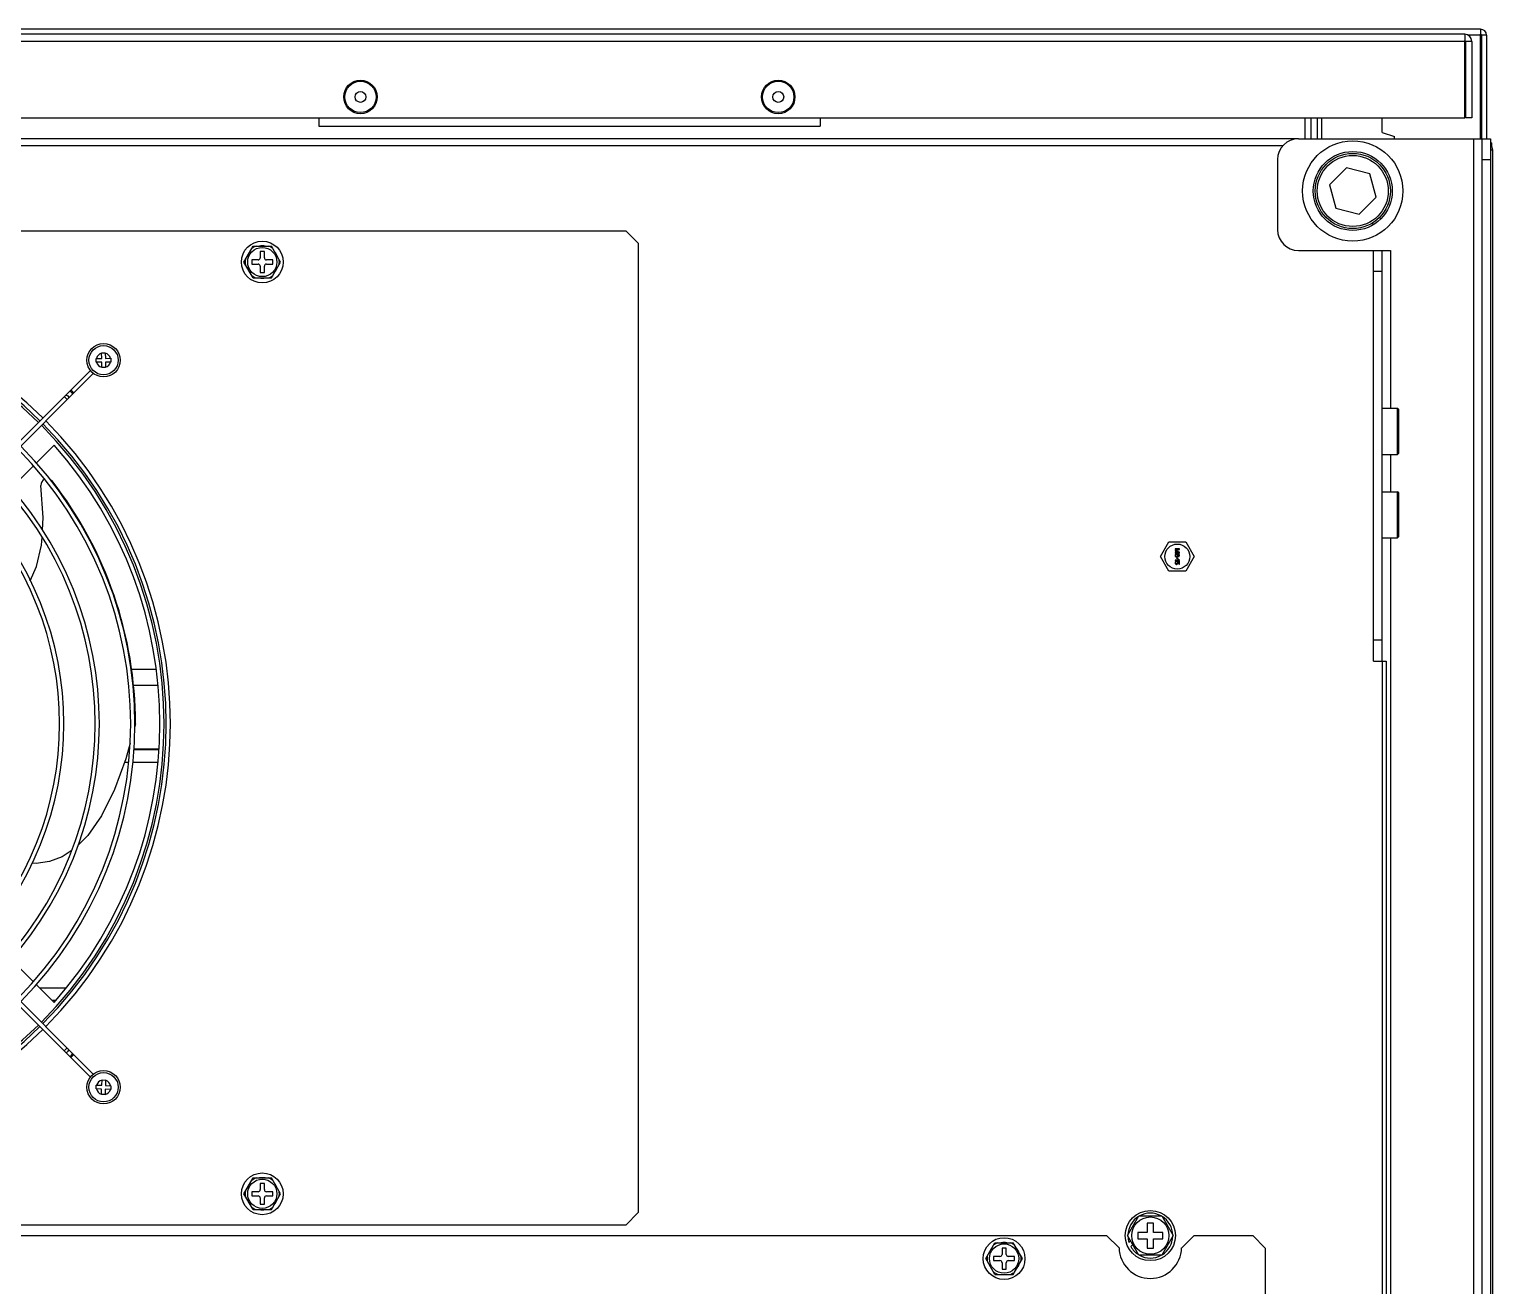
# Model space of a CAD drawing. Header units: millimetres. Extents: x 0 to 100, y -1 to 80.
# Drawn here: x 65.17 to 100.2, y 50.41 to 80.48 of the extents above; entities that cross this region are included whole.
import ezdxf

# ---------------------------------------------------------------- set-up
doc = ezdxf.new("R2010")
doc.units = ezdxf.units.MM
for name, color, linetype in [('2017-00020_0', 7, 'Continuous'), ('2302-01732_0', 7, 'Continuous'), ('2401-00206_NFH-M6-15_0', 7, 'Continuous'), ('2401-00298-M6-12HWMC_0', 7, 'Continuous'), ('2401-00303-M4-20PWMC_0', 7, 'Continuous'), ('2401-00307_MDC-M4_0', 7, 'Continuous'), ('2401-00454-M5-10HWMC_0', 7, 'Continuous'), ('2401-00913_0', 7, 'Continuous'), ('2403-00027_S-M6-0_0', 7, 'Continuous'), ('2404-00013-D12D24-P_0', 7, 'Continuous'), ('2404-00038-S-D12_0', 7, 'Continuous'), ('4204-00012_0', 7, 'Continuous'), ('4212-36007_0', 7, 'Continuous'), ('4212-47912_3_0', 7, 'Continuous'), ('4212-94039_0', 7, 'Continuous'), ('4212-97638_0', 7, 'Continuous'), ('4212-97655_0', 7, 'Continuous'), ('4212-97726_0', 7, 'Continuous'), ('4212-97727_0', 7, 'Continuous'), ('4212-97917_0', 7, 'Continuous'), ('4215-00605_0', 7, 'Continuous'), ('4215-00863_0', 7, 'Continuous'), ('GUDINGJIAN_HOUBAN_7_0', 7, 'Continuous'), ('HOUSHANHENLIAN_26_0', 7, 'Continuous'), ('YOUHOULIZHU_28_0', 7, 'Continuous')]:
    doc.layers.add(name, color=color, linetype=linetype)

msp = doc.modelspace()

# ---------------------------------------------------------------- linework, layer by layer
at = {"layer": '2017-00020_0', "color": 7, "linetype": 'Continuous'}
for p, q in [((65.337, 70.098), (65.768, 70.529)), ((64.738, 69.5), (65.266, 70.028)), ((65.468, 68.132), (65.48, 68.321)), ((67.715, 63.86), (67.69, 63.77)), ((65.266, 57.692), (64.735, 58.223)), ((65.768, 57.191), (65.337, 57.622))]:
    msp.add_line(p, q, dxfattribs=at)
for points in [[(65.49, 68.489), (65.509, 68.794), (65.453, 69.559)], [(65.195, 67.282), (65.348, 67.624), (65.468, 68.132)], [(67.587, 63.395), (67.484, 63.019), (67.215, 62.282), (66.904, 61.654), (66.575, 61.182), (66.334, 60.944)], [(66.178, 60.817), (65.96, 60.675), (65.658, 60.559), (65.34, 60.513), (65.233, 60.52)]]:
    msp.add_lwpolyline(points, dxfattribs=at)
for centre, radius, start, end in [((58.25, 63.86), 10.05, 318.4227, 41.5773), ((65.602, 69.578), 0.15, 116.6536, 187.2965), ((65.602, 69.578), 0.15, 37.8739, 68.1392), ((58.25, 63.86), 9.464, 0, 37.8739)]:
    msp.add_arc(centre, radius, start, end, dxfattribs=at)
at = {"layer": '2302-01732_0', "color": 7, "linetype": 'Continuous'}
msp.add_line((68.194, 65.16), (67.621, 65.16), dxfattribs=at)
at = {"layer": '2401-00206_NFH-M6-15_0', "color": 7, "linetype": 'Continuous'}
for p, q in [((92.246, 67.86), (92.448, 68.21)), ((92.448, 68.21), (92.852, 68.21)), ((92.7, 68.045), (92.6, 68.045)), ((92.6, 68.045), (92.6, 68.033)), ((92.679, 68.033), (92.6, 68.003)), ((92.6, 68.033), (92.679, 68.033)), ((92.6, 68.003), (92.6, 67.987)), ((92.6, 67.987), (92.679, 67.957)), ((92.679, 67.957), (92.6, 67.957)), ((92.6, 67.957), (92.6, 67.945)), ((92.611, 67.995), (92.7, 68.026)), ((92.7, 67.964), (92.611, 67.995)), ((92.7, 68.026), (92.7, 68.045)), ((92.7, 67.945), (92.7, 67.964)), ((92.852, 68.21), (93.054, 67.86)), ((92.448, 67.51), (92.246, 67.86)), ((92.6, 67.945), (92.7, 67.945)), ((92.602, 67.905), (92.6, 67.895)), ((92.6, 67.895), (92.6, 67.885)), ((92.6, 67.885), (92.602, 67.874)), ((92.683, 67.778), (92.6, 67.778)), ((92.6, 67.778), (92.6, 67.766)), ((92.6, 67.766), (92.7, 67.766)), ((92.602, 67.728), (92.6, 67.718)), ((92.6, 67.718), (92.6, 67.705)), ((92.6, 67.705), (92.602, 67.695)), ((92.609, 67.916), (92.602, 67.905)), ((92.602, 67.874), (92.609, 67.864)), ((92.609, 67.739), (92.602, 67.728)), ((92.602, 67.695), (92.609, 67.685)), ((92.617, 67.922), (92.609, 67.916)), ((92.609, 67.864), (92.617, 67.857)), ((92.617, 67.745), (92.609, 67.739)), ((92.609, 67.685), (92.617, 67.678)), ((92.611, 67.897), (92.613, 67.903)), ((92.611, 67.882), (92.611, 67.897)), ((92.613, 67.876), (92.611, 67.882)), ((92.611, 67.718), (92.613, 67.726)), ((92.611, 67.705), (92.611, 67.718)), ((92.613, 67.697), (92.611, 67.705)), ((92.613, 67.903), (92.617, 67.91)), ((92.617, 67.87), (92.613, 67.876)), ((92.613, 67.726), (92.617, 67.732)), ((92.617, 67.691), (92.613, 67.697)), ((92.628, 67.926), (92.617, 67.922)), ((92.617, 67.91), (92.623, 67.914)), ((92.623, 67.866), (92.617, 67.87)), ((92.617, 67.857), (92.628, 67.853)), ((92.626, 67.749), (92.617, 67.745)), ((92.617, 67.732), (92.626, 67.737)), ((92.623, 67.687), (92.617, 67.691)), ((92.617, 67.678), (92.628, 67.674)), ((92.623, 67.914), (92.63, 67.916)), ((92.63, 67.864), (92.623, 67.866)), ((92.63, 67.685), (92.623, 67.687)), ((92.626, 67.737), (92.626, 67.749)), ((92.643, 67.928), (92.628, 67.926)), ((92.628, 67.853), (92.638, 67.853)), ((92.628, 67.674), (92.636, 67.674)), ((92.63, 67.916), (92.636, 67.916)), ((92.636, 67.864), (92.63, 67.864)), ((92.634, 67.685), (92.63, 67.685)), ((92.647, 67.824), (92.632, 67.824)), ((92.632, 67.824), (92.632, 67.82)), ((92.632, 67.82), (92.647, 67.82)), ((92.64, 67.687), (92.634, 67.685)), ((92.636, 67.916), (92.643, 67.914)), ((92.643, 67.866), (92.636, 67.864)), ((92.638, 67.837), (92.636, 67.835)), ((92.636, 67.835), (92.647, 67.824)), ((92.647, 67.82), (92.636, 67.81)), ((92.636, 67.81), (92.638, 67.807)), ((92.636, 67.674), (92.647, 67.678)), ((92.638, 67.853), (92.649, 67.857)), ((92.651, 67.824), (92.638, 67.837)), ((92.638, 67.807), (92.651, 67.82)), ((92.647, 67.691), (92.64, 67.687)), ((92.657, 67.928), (92.643, 67.928)), ((92.643, 67.914), (92.647, 67.91)), ((92.647, 67.87), (92.643, 67.866)), ((92.7, 67.749), (92.645, 67.749)), ((92.645, 67.749), (92.645, 67.735)), ((92.645, 67.735), (92.651, 67.726)), ((92.647, 67.91), (92.651, 67.903)), ((92.651, 67.876), (92.647, 67.87)), ((92.651, 67.697), (92.647, 67.691)), ((92.647, 67.678), (92.655, 67.685)), ((92.649, 67.857), (92.655, 67.864)), ((92.651, 67.903), (92.653, 67.897)), ((92.653, 67.882), (92.651, 67.876)), ((92.664, 67.837), (92.651, 67.824)), ((92.651, 67.82), (92.664, 67.807)), ((92.651, 67.726), (92.653, 67.718)), ((92.653, 67.705), (92.651, 67.697)), ((92.653, 67.918), (92.657, 67.918)), ((92.662, 67.905), (92.653, 67.918)), ((92.653, 67.897), (92.653, 67.882)), ((92.653, 67.718), (92.653, 67.705)), ((92.655, 67.864), (92.662, 67.874)), ((92.655, 67.824), (92.666, 67.835)), ((92.67, 67.824), (92.655, 67.824)), ((92.655, 67.82), (92.67, 67.82)), ((92.666, 67.81), (92.655, 67.82)), ((92.655, 67.739), (92.689, 67.739)), ((92.662, 67.728), (92.655, 67.739)), ((92.655, 67.685), (92.662, 67.695)), ((92.672, 67.926), (92.657, 67.928)), ((92.657, 67.918), (92.67, 67.916)), ((92.664, 67.895), (92.662, 67.905)), ((92.662, 67.874), (92.664, 67.885)), ((92.664, 67.718), (92.662, 67.728)), ((92.662, 67.695), (92.664, 67.705)), ((92.664, 67.885), (92.664, 67.895)), ((92.666, 67.835), (92.664, 67.837)), ((92.664, 67.807), (92.666, 67.81)), ((92.664, 67.705), (92.664, 67.718)), ((92.685, 67.791), (92.668, 67.791)), ((92.668, 67.791), (92.683, 67.778)), ((92.67, 67.916), (92.677, 67.914)), ((92.67, 67.82), (92.67, 67.824)), ((92.683, 67.922), (92.672, 67.926)), ((92.677, 67.914), (92.683, 67.91)), ((92.683, 67.872), (92.677, 67.868)), ((92.677, 67.868), (92.677, 67.857)), ((92.677, 67.857), (92.683, 67.86)), ((92.691, 67.916), (92.683, 67.922)), ((92.683, 67.91), (92.687, 67.903)), ((92.687, 67.878), (92.683, 67.872)), ((92.683, 67.86), (92.691, 67.866)), ((92.7, 67.778), (92.685, 67.791)), ((92.687, 67.903), (92.689, 67.897)), ((92.689, 67.885), (92.687, 67.878)), ((92.689, 67.897), (92.689, 67.885)), ((92.689, 67.739), (92.689, 67.678)), ((92.689, 67.678), (92.7, 67.678)), ((92.698, 67.905), (92.691, 67.916)), ((92.691, 67.866), (92.698, 67.876)), ((92.7, 67.895), (92.698, 67.905)), ((92.698, 67.876), (92.7, 67.887)), ((92.7, 67.887), (92.7, 67.895)), ((92.7, 67.766), (92.7, 67.778)), ((92.7, 67.678), (92.7, 67.749)), ((93.054, 67.86), (92.852, 67.51)), ((92.852, 67.51), (92.448, 67.51))]:
    msp.add_line(p, q, dxfattribs=at)
at = {"layer": '2401-00298-M6-12HWMC_0', "color": 7, "linetype": 'Continuous'}
for p, q in [((91.46, 51.61), (91.733, 52.082)), ((91.733, 52.082), (92.278, 52.082)), ((92.08, 51.91), (91.93, 51.91)), ((91.93, 51.91), (91.93, 51.685)), ((92.08, 51.685), (92.08, 51.91)), ((92.278, 52.082), (92.55, 51.61)), ((91.733, 51.138), (91.46, 51.61)), ((91.93, 51.685), (91.705, 51.685)), ((91.705, 51.685), (91.705, 51.535)), ((91.705, 51.535), (91.93, 51.535)), ((91.93, 51.535), (91.93, 51.31)), ((92.305, 51.685), (92.08, 51.685)), ((92.08, 51.535), (92.305, 51.535)), ((92.08, 51.31), (92.08, 51.535)), ((92.55, 51.61), (92.278, 51.138)), ((92.305, 51.535), (92.305, 51.685)), ((91.533, 51.484), (91.494, 51.445)), ((91.537, 51.346), (91.585, 51.394)), ((91.93, 51.31), (92.08, 51.31)), ((92.278, 51.138), (91.733, 51.138))]:
    msp.add_line(p, q, dxfattribs=at)
msp.add_circle((92.005, 51.61), 0.6, dxfattribs=at)
at = {"layer": '2401-00298-M6-12HWMC_0', "color": 9, "linetype": 'Continuous'}
msp.add_circle((92.005, 51.61), 0.445, dxfattribs=at)
at = {"layer": '2401-00298-M6-12HWMC_0', "color": 7, "linetype": 'Continuous'}
for start, end in [(121.4151, 178.5849), (61.4151, 118.5849), (1.4151, 58.5849), (181.4151, 197.9007), (301.4151, 358.5849), (209.3662, 238.5849), (241.4151, 298.5849)]:
    msp.add_arc((92.005, 51.61), 0.537, start, end, dxfattribs=at)
at = {"layer": '2401-00303-M4-20PWMC_0', "color": 7, "linetype": 'Continuous'}
for p, q in [((66.775, 72.603), (66.906, 72.604)), ((66.775, 72.515), (66.775, 72.603)), ((66.906, 72.516), (66.775, 72.515)), ((66.906, 72.604), (66.905, 72.735)), ((66.905, 72.735), (66.993, 72.735)), ((66.907, 72.385), (66.906, 72.516)), ((66.993, 72.735), (66.994, 72.604)), ((66.994, 72.604), (67.125, 72.605)), ((67.125, 72.517), (66.994, 72.516)), ((66.994, 72.516), (66.995, 72.385)), ((67.125, 72.605), (67.125, 72.517)), ((66.995, 72.385), (66.907, 72.385)), ((66.773, 55.124), (66.777, 55.211)), ((66.904, 55.118), (66.773, 55.124)), ((66.777, 55.211), (66.908, 55.206)), ((66.899, 54.987), (66.904, 55.118)), ((66.908, 55.206), (66.914, 55.337)), ((66.914, 55.337), (67.001, 55.333)), ((66.992, 55.114), (66.986, 54.983)), ((67.123, 55.109), (66.992, 55.114)), ((67.001, 55.333), (66.996, 55.202)), ((66.996, 55.202), (67.127, 55.196)), ((67.127, 55.196), (67.123, 55.109)), ((66.986, 54.983), (66.899, 54.987))]:
    msp.add_line(p, q, dxfattribs=at)
for centre, radius in [((66.95, 72.56), 0.4), ((66.95, 72.56), 0.35), ((66.95, 55.16), 0.4), ((66.95, 55.16), 0.35)]:
    msp.add_circle(centre, radius, dxfattribs=at)
at = {"layer": '2401-00303-M4-20PWMC_0', "color": 9, "linetype": 'Continuous'}
for centre, start, end in [((66.95, 72.56), 104.7784, 165.7199), ((66.95, 72.56), 194.7784, 255.7199), ((66.95, 72.56), 14.7784, 75.7199), ((66.95, 72.56), 284.7784, 345.7199), ((66.95, 55.16), 192.0599, 253.0014), ((66.95, 55.16), 102.0599, 163.0014), ((66.95, 55.16), 282.0599, 343.0014), ((66.95, 55.16), 12.0599, 73.0014)]:
    msp.add_arc(centre, 0.174, start, end, dxfattribs=at)
at = {"layer": '2401-00307_MDC-M4_0', "color": 7, "linetype": 'Continuous'}
for centre, radius in [((73.1, 78.86), 0.375), ((83.1, 78.86), 0.375), ((73.1, 78.86), 0.13), ((83.1, 78.86), 0.13)]:
    msp.add_circle(centre, radius, dxfattribs=at)
at = {"layer": '2401-00454-M5-10HWMC_0', "color": 7, "linetype": 'Continuous'}
for p, q in [((70.312, 74.91), (70.531, 75.289)), ((70.5, 74.96), (70.5, 74.86)), ((70.65, 74.96), (70.5, 74.96)), ((70.531, 75.289), (70.969, 75.289)), ((70.7, 75.16), (70.7, 75.01)), ((70.8, 75.16), (70.7, 75.16)), ((70.8, 75.01), (70.8, 75.16)), ((71, 74.96), (70.85, 74.96)), ((71.188, 74.91), (70.969, 75.289)), ((71, 74.86), (71, 74.96)), ((70.531, 74.531), (70.312, 74.91)), ((70.5, 74.86), (70.65, 74.86)), ((70.7, 74.81), (70.7, 74.66)), ((70.7, 74.66), (70.8, 74.66)), ((70.8, 74.66), (70.8, 74.81)), ((70.85, 74.86), (71, 74.86)), ((70.969, 74.531), (71.188, 74.91)), ((70.531, 74.531), (70.969, 74.531)), ((70.312, 52.61), (70.531, 52.989)), ((70.531, 52.989), (70.969, 52.989)), ((71.188, 52.61), (70.969, 52.989)), ((70.531, 52.231), (70.312, 52.61)), ((70.65, 52.66), (70.5, 52.66)), ((70.5, 52.66), (70.5, 52.56)), ((70.5, 52.56), (70.65, 52.56)), ((70.8, 52.86), (70.7, 52.86)), ((70.7, 52.86), (70.7, 52.71)), ((70.8, 52.71), (70.8, 52.86)), ((71, 52.66), (70.85, 52.66)), ((70.85, 52.56), (71, 52.56)), ((70.969, 52.231), (71.188, 52.61)), ((71, 52.56), (71, 52.66)), ((70.531, 52.231), (70.969, 52.231)), ((70.7, 52.51), (70.7, 52.36)), ((70.7, 52.36), (70.8, 52.36)), ((70.8, 52.36), (70.8, 52.51)), ((88.068, 51.06), (88.286, 51.439)), ((88.286, 51.439), (88.724, 51.439)), ((88.555, 51.31), (88.455, 51.31)), ((88.455, 51.31), (88.455, 51.16)), ((88.555, 51.16), (88.555, 51.31)), ((88.943, 51.06), (88.724, 51.439)), ((88.286, 50.681), (88.068, 51.06)), ((88.405, 51.11), (88.255, 51.11)), ((88.255, 51.11), (88.255, 51.01)), ((88.255, 51.01), (88.405, 51.01)), ((88.455, 50.96), (88.455, 50.81)), ((88.455, 50.81), (88.555, 50.81)), ((88.555, 50.81), (88.555, 50.96)), ((88.755, 51.11), (88.605, 51.11)), ((88.605, 51.01), (88.755, 51.01)), ((88.724, 50.681), (88.943, 51.06)), ((88.755, 51.01), (88.755, 51.11)), ((88.286, 50.681), (88.724, 50.681))]:
    msp.add_line(p, q, dxfattribs=at)
for centre, radius in [((70.75, 74.91), 0.5), ((70.75, 74.91), 0.35), ((70.75, 52.61), 0.5), ((70.75, 52.61), 0.35), ((88.505, 51.06), 0.5), ((88.505, 51.06), 0.35)]:
    msp.add_circle(centre, radius, dxfattribs=at)
for centre, radius, start, end in [((70.75, 74.91), 0.408, 171.5992, 188.4008), ((70.75, 74.91), 0.385, 139.7755, 160.2245), ((70.75, 74.91), 0.408, 111.5992, 128.4008), ((70.65, 75.01), 0.05, 270, 0), ((70.75, 74.91), 0.385, 79.7755, 100.2245), ((70.85, 75.01), 0.05, 180, 270), ((70.75, 74.91), 0.408, 51.5992, 68.4008), ((70.75, 74.91), 0.385, 19.7755, 40.2245), ((70.75, 74.91), 0.408, 351.5992, 8.4008), ((70.75, 74.91), 0.385, 199.7755, 220.2245), ((70.65, 74.81), 0.05, 0, 90), ((70.85, 74.81), 0.05, 90, 180), ((70.75, 74.91), 0.385, 319.7755, 340.2245), ((70.75, 74.91), 0.408, 231.5992, 248.4008), ((70.75, 74.91), 0.385, 259.7755, 280.2245), ((70.75, 74.91), 0.408, 291.5992, 308.4008), ((70.75, 52.61), 0.408, 111.5992, 128.4008), ((70.75, 52.61), 0.385, 79.7755, 100.2245), ((70.75, 52.61), 0.408, 51.5992, 68.4008), ((70.75, 52.61), 0.408, 171.5992, 188.4008), ((70.75, 52.61), 0.385, 139.7755, 160.2245), ((70.65, 52.71), 0.05, 270, 0), ((70.65, 52.51), 0.05, 0, 90), ((70.85, 52.71), 0.05, 180, 270), ((70.85, 52.51), 0.05, 90, 180), ((70.75, 52.61), 0.385, 19.7755, 40.2245), ((70.75, 52.61), 0.408, 351.5992, 8.4008), ((70.75, 52.61), 0.385, 199.7755, 220.2245), ((70.75, 52.61), 0.408, 231.5992, 248.4008), ((70.75, 52.61), 0.385, 259.7755, 280.2245), ((70.75, 52.61), 0.408, 291.5992, 308.4008), ((70.75, 52.61), 0.385, 319.7755, 340.2245), ((88.505, 51.06), 0.385, 139.7755, 160.2245), ((88.505, 51.06), 0.408, 111.5992, 128.4008), ((88.405, 51.16), 0.05, 270, 0), ((88.505, 51.06), 0.385, 79.7755, 100.2245), ((88.605, 51.16), 0.05, 180, 270), ((88.505, 51.06), 0.408, 51.5992, 68.4008), ((88.505, 51.06), 0.385, 19.7755, 40.2245), ((88.505, 51.06), 0.408, 171.5992, 188.4008), ((88.505, 51.06), 0.385, 199.7755, 220.2245), ((88.405, 50.96), 0.05, 0, 90), ((88.605, 50.96), 0.05, 90, 180), ((88.505, 51.06), 0.385, 319.7755, 340.2245), ((88.505, 51.06), 0.408, 351.5992, 8.4008), ((88.505, 51.06), 0.408, 231.5992, 248.4008), ((88.505, 51.06), 0.385, 259.7755, 280.2245), ((88.505, 51.06), 0.408, 291.5992, 308.4008)]:
    msp.add_arc(centre, radius, start, end, dxfattribs=at)
at = {"layer": '2401-00913_0', "color": 7, "linetype": 'Continuous'}
for p, q in [((96.699, 77.167), (96.292, 76.758)), ((97.257, 77.02), (96.699, 77.167)), ((96.292, 76.758), (96.443, 76.2)), ((97.408, 76.462), (97.257, 77.02)), ((97.001, 76.053), (97.408, 76.462)), ((96.443, 76.2), (97.001, 76.053))]:
    msp.add_line(p, q, dxfattribs=at)
for radius in [0.9, 0.85]:
    msp.add_circle((96.85, 76.61), radius, dxfattribs=at)
at = {"layer": '2403-00027_S-M6-0_0', "color": 7, "linetype": 'Continuous'}
for p, q in [((97.55, 71.412), (97.92, 71.412)), ((97.92, 70.307), (97.92, 71.412)), ((97.95, 71.382), (97.92, 71.412)), ((97.95, 70.338), (97.95, 71.382)), ((97.55, 70.307), (97.92, 70.307)), ((97.95, 70.338), (97.92, 70.307)), ((97.55, 69.412), (97.92, 69.412)), ((97.92, 68.307), (97.92, 69.412)), ((97.95, 69.382), (97.92, 69.412)), ((97.95, 68.338), (97.95, 69.382)), ((97.55, 68.307), (97.92, 68.307)), ((97.95, 68.338), (97.92, 68.307))]:
    msp.add_line(p, q, dxfattribs=at)
at = {"layer": '2404-00013-D12D24-P_0', "color": 7, "linetype": 'Continuous'}
msp.add_circle((96.85, 76.61), 1.2, dxfattribs=at)
at = {"layer": '2404-00038-S-D12_0', "color": 7, "linetype": 'Continuous'}
for p, q in [((97.346, 75.806), (97.312, 75.839)), ((97.52, 75.944), (97.487, 75.977))]:
    msp.add_line(p, q, dxfattribs=at)
msp.add_circle((96.85, 76.61), 0.945, dxfattribs=at)
at = {"layer": '4204-00012_0', "color": 7, "linetype": 'Continuous'}
for p, q in [((66.635, 72.316), (62.457, 68.138)), ((66.705, 72.245), (62.528, 68.067)), ((62.457, 59.582), (66.635, 55.404)), ((62.528, 59.653), (66.705, 55.476))]:
    msp.add_line(p, q, dxfattribs=at)
at = {"layer": '4204-00012_0', "color": 9, "linetype": 'Continuous'}
for p, q in [((66.132, 71.813), (66.149, 71.816)), ((66.149, 71.816), (66.173, 71.805)), ((66.167, 71.848), (66.238, 71.777)), ((66.007, 71.688), (66.078, 71.617)), ((66.042, 71.723), (66.059, 71.727)), ((66.173, 71.805), (66.195, 71.783)), ((66.195, 71.783), (66.206, 71.759)), ((66.206, 71.759), (66.203, 71.742)), ((66.007, 56.032), (66.078, 56.103)), ((66.042, 55.997), (66.059, 55.993)), ((66.132, 55.907), (66.149, 55.904)), ((66.149, 55.904), (66.173, 55.915)), ((66.167, 55.872), (66.238, 55.943)), ((66.173, 55.915), (66.195, 55.937)), ((66.195, 55.937), (66.206, 55.961)), ((66.206, 55.961), (66.203, 55.978))]:
    msp.add_line(p, q, dxfattribs=at)
for points in [[(66.059, 71.727), (66.084, 71.715), (66.105, 71.694), (66.117, 71.669), (66.113, 71.652)], [(66.059, 55.993), (66.084, 56.005), (66.105, 56.026), (66.117, 56.051), (66.113, 56.068)]]:
    msp.add_lwpolyline(points, dxfattribs=at)
at = {"layer": '4204-00012_0', "color": 7, "linetype": 'Continuous'}
for radius, start, end in [(10.3, 45.2785, 134.7215), (10.2, 45.281, 134.7182), (10.3, 315.2785, 44.7215), (10.2, 315.2818, 44.719), (9.35, 315.3074, 44.6926), (9.45, 315.3042, 44.6958), (8.5, 315.3376, 44.6627), (8.6, 315.3336, 44.6666), (7.65, 315.3759, 44.6252), (7.75, 315.371, 44.63), (10.3, 225.2785, 314.7215), (10.2, 225.281, 314.7182)]:
    msp.add_arc((58.25, 63.86), radius, start, end, dxfattribs=at)
at = {"layer": '4212-36007_0', "color": 7, "linetype": 'Continuous'}
for p, q in [((60.555, 51.61), (90.955, 51.61)), ((91.255, 51.317), (90.955, 51.61)), ((93.055, 51.61), (92.755, 51.317)), ((93.055, 51.61), (94.455, 51.61)), ((94.755, 51.31), (94.455, 51.61)), ((94.755, 51.31), (94.755, 26.46))]:
    msp.add_line(p, q, dxfattribs=at)
msp.add_arc((92.005, 51.335), 0.75, 181.3643, 358.6357, dxfattribs=at)
at = {"layer": '4212-47912_3_0', "color": 7, "linetype": 'Continuous'}
for p, q in [((72.1, 78.36), (72.1, 78.16)), ((72.1, 78.16), (84.1, 78.16)), ((84.1, 78.36), (84.1, 78.16))]:
    msp.add_line(p, q, dxfattribs=at)
at = {"layer": '4212-94039_0', "color": 7, "linetype": 'Continuous'}
for p, q in [((100.2, 77.59), (100.15, 77.59)), ((100.2, 3.13), (100.2, 77.59))]:
    msp.add_line(p, q, dxfattribs=at)
msp.add_arc((100.03, 77.59), 0.17, 0, 44.9531, dxfattribs=at)
at = {"layer": '4212-97638_0', "color": 7, "linetype": 'Continuous'}
for p, q in [((6.05, 75.66), (79.45, 75.66)), ((79.75, 75.36), (79.45, 75.66)), ((79.75, 75.36), (79.75, 52.16)), ((79.45, 51.86), (60.212, 51.86)), ((79.45, 51.86), (79.75, 52.16))]:
    msp.add_line(p, q, dxfattribs=at)
for start, end in [(45.2824, 134.7176), (315.2823, 44.7177), (225.2824, 314.7176)]:
    msp.add_arc((58.25, 63.86), 10.15, start, end, dxfattribs=at)
at = {"layer": '4212-97655_0', "color": 7, "linetype": 'Continuous'}
for p, q in [((67.653, 64.785), (68.243, 64.785)), ((67.576, 63.235), (67.543, 63.235)), ((68.278, 63.235), (67.676, 63.235)), ((65.803, 57.235), (65.724, 57.235))]:
    msp.add_line(p, q, dxfattribs=at)
at = {"layer": '4212-97655_0', "color": 9, "linetype": 'Continuous'}
for p, q in [((67.576, 63.255), (67.548, 63.255)), ((68.278, 63.255), (67.676, 63.255)), ((67.544, 62.935), (67.453, 62.935)), ((68.243, 62.935), (67.645, 62.935)), ((66.035, 57.535), (65.424, 57.535))]:
    msp.add_line(p, q, dxfattribs=at)
at = {"layer": '4212-97726_0', "color": 7, "linetype": 'Continuous'}
for p, q in [((99.53, 80.36), (0.67, 80.36)), ((99.53, 80.36), (99.53, 80.214)), ((99.53, 78.36), (99.53, 80.214)), ((99.55, 80.19), (99.55, 78.36)), ((99.7, 80.19), (99.7, 78.36)), ((0.67, 78.36), (99.53, 78.36)), ((99.7, 78.36), (99.55, 78.36))]:
    msp.add_line(p, q, dxfattribs=at)
at = {"layer": '4212-97726_0', "color": 9, "linetype": 'Continuous'}
for p, q in [((99.53, 80.19), (0.67, 80.19)), ((99.7, 80.19), (99.55, 80.19))]:
    msp.add_line(p, q, dxfattribs=at)
at = {"layer": '4212-97726_0', "color": 7, "linetype": 'Continuous'}
for centre in [(73.1, 78.86), (83.1, 78.86)]:
    msp.add_circle(centre, 0.4, dxfattribs=at)
for radius in [0.17, 0.02]:
    msp.add_arc((99.53, 80.19), radius, 0, 90, dxfattribs=at)
at = {"layer": '4212-97727_0', "color": 7, "linetype": 'Continuous'}
for p, q in [((99.91, 80.48), (0.29, 80.48)), ((99.91, 80.48), (99.91, 80.364)), ((99.91, 77.86), (99.91, 80.364)), ((99.93, 80.34), (99.93, 77.86)), ((100.05, 80.34), (100.05, 77.86))]:
    msp.add_line(p, q, dxfattribs=at)
at = {"layer": '4212-97727_0', "color": 9, "linetype": 'Continuous'}
for p, q in [((99.91, 80.34), (99.609, 80.34)), ((100.05, 80.34), (99.93, 80.34))]:
    msp.add_line(p, q, dxfattribs=at)
at = {"layer": '4212-97727_0', "color": 7, "linetype": 'Continuous'}
for radius in [0.14, 0.02]:
    msp.add_arc((99.91, 80.34), radius, 0, 90, dxfattribs=at)
at = {"layer": '4212-97917_0', "color": 7, "linetype": 'Continuous'}
msp.add_line((95.55, 77.86), (4.65, 77.86), dxfattribs=at)
at = {"layer": '4212-97917_0', "color": 9, "linetype": 'Continuous'}
msp.add_line((95.175, 77.69), (5.025, 77.69), dxfattribs=at)
at = {"layer": '4212-97917_0', "color": 7, "linetype": 'Continuous'}
msp.add_circle((92.65, 67.86), 0.3, dxfattribs=at)
at = {"layer": '4215-00605_0', "color": 7, "linetype": 'Continuous'}
for p, q in [((95.55, 77.86), (100.15, 77.86)), ((99.95, 2.86), (99.95, 77.86)), ((100.15, 77.86), (100.15, 2.86)), ((95.05, 77.36), (95.05, 75.685)), ((95.55, 75.185), (97.55, 75.185)), ((97.35, 65.36), (97.35, 75.185)), ((97.55, 75.185), (97.75, 75.185)), ((97.55, 65.36), (97.55, 75.185)), ((97.35, 65.36), (97.65, 65.36)), ((97.55, 65.36), (97.55, 15.36)), ((97.65, 65.36), (97.65, 15.36))]:
    msp.add_line(p, q, dxfattribs=at)
at = {"layer": '4215-00605_0', "color": 9, "linetype": 'Continuous'}
for p, q in [((99.75, 2.86), (99.75, 77.86)), ((99.95, 77.36), (100.15, 77.36)), ((97.75, 75.185), (97.75, 71.412)), ((97.55, 74.685), (97.35, 74.685)), ((97.75, 70.307), (97.75, 69.412)), ((97.75, 68.307), (97.75, 12.412)), ((97.55, 65.86), (97.35, 65.86))]:
    msp.add_line(p, q, dxfattribs=at)
at = {"layer": '4215-00605_0', "color": 7, "linetype": 'Continuous'}
for centre, start, end in [((95.55, 77.36), 90, 180), ((95.55, 75.685), 180, 270)]:
    msp.add_arc(centre, 0.5, start, end, dxfattribs=at)
at = {"layer": '4215-00863_0', "color": 7, "linetype": 'Continuous'}
for q in [(100.15, 77.76), (100.17, 77.686)]:
    msp.add_line((100.17, 77.76), q, dxfattribs=at)
at = {"layer": 'GUDINGJIAN_HOUBAN_7_0', "color": 7, "linetype": 'Continuous'}
for p, q in [((96.1, 78.36), (96.1, 77.86)), ((97.55, 78.01), (97.55, 78.36)), ((97.55, 78.01), (97.85, 77.91)), ((97.85, 77.86), (97.85, 77.91))]:
    msp.add_line(p, q, dxfattribs=at)
at = {"layer": 'HOUSHANHENLIAN_26_0', "color": 7, "linetype": 'Continuous'}
msp.add_line((95.7, 78.36), (95.7, 77.86), dxfattribs=at)
at = {"layer": 'YOUHOULIZHU_28_0', "color": 7, "linetype": 'Continuous'}
for p, q in [((95.85, 78.36), (95.85, 77.86)), ((96, 78.36), (96, 77.86))]:
    msp.add_line(p, q, dxfattribs=at)

doc.saveas('drawing.dxf')
